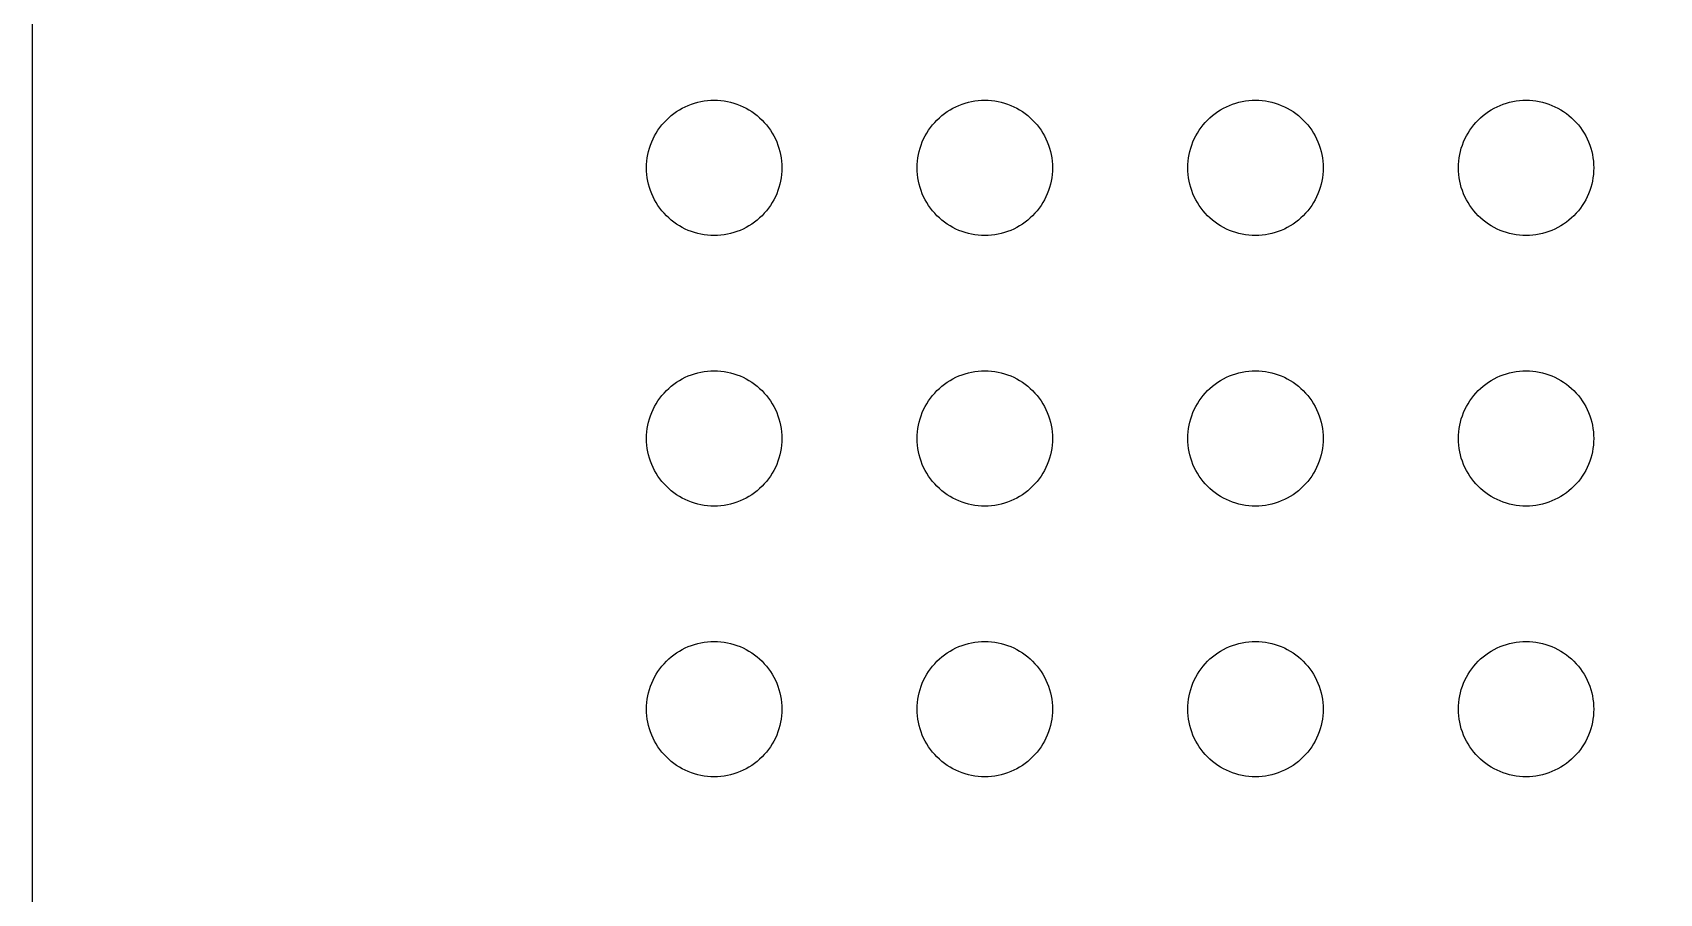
# Model space of a CAD drawing. Header units: millimetres. Extents: x 3 to 101, y 3 to 109.
# Drawn here: x 2.92 to 26.97, y 42.28 to 55 of the extents above; entities that cross this region are included whole.
import ezdxf

# ---------------------------------------------------------------- set-up
doc = ezdxf.new("R2010")
doc.units = ezdxf.units.MM
doc.layers.add('CUT', color=1, linetype='Continuous')
doc.layers.add('ENGRAVE', color=5, linetype='Continuous')

msp = doc.modelspace()

# ---------------------------------------------------------------- linework, layer by layer
at = {"layer": 'CUT'}
msp.add_lwpolyline([(97.0018, 2.925), (6.9982, 2.925), (6.6006, 2.9445), (6.205, 3.0032), (5.8171, 3.1004), (5.4405, 3.2351), (5.079, 3.4061), (4.736, 3.6117), (4.4148, 3.8499), (4.1185, 4.1185), (3.8499, 4.4148), (3.6117, 4.736), (3.4061, 5.079), (3.2351, 5.4405), (3.1004, 5.8171), (3.0032, 6.205), (2.9445, 6.6006), (2.925, 6.9982), (2.925, 105.0018)], dxfattribs=at)
at = {"layer": 'ENGRAVE'}
for points in [[(14, 53), (13.9988, 52.9509), (13.9952, 52.902), (13.9892, 52.8533), (13.9808, 52.8049), (13.97, 52.757), (13.9569, 52.7097), (13.9415, 52.6631), (13.9239, 52.6173), (13.904, 52.5724), (13.8819, 52.5286), (13.8577, 52.4859), (13.8315, 52.4444), (13.8032, 52.4043), (13.773, 52.3656), (13.741, 52.3284), (13.7071, 52.2929), (13.6716, 52.259), (13.6344, 52.227), (13.5957, 52.1968), (13.5556, 52.1685), (13.5141, 52.1423), (13.4714, 52.1181), (13.4276, 52.096), (13.3827, 52.0761), (13.3369, 52.0585), (13.2903, 52.0431), (13.243, 52.03), (13.1951, 52.0192), (13.1467, 52.0108), (13.098, 52.0048), (13.0491, 52.0012), (13, 52), (12.9509, 52.0012), (12.902, 52.0048), (12.8533, 52.0108), (12.8049, 52.0192), (12.757, 52.03), (12.7097, 52.0431), (12.6631, 52.0585), (12.6173, 52.0761), (12.5724, 52.096), (12.5286, 52.1181), (12.4859, 52.1423), (12.4444, 52.1685), (12.4043, 52.1968), (12.3656, 52.227), (12.3284, 52.259), (12.2929, 52.2929), (12.259, 52.3284), (12.227, 52.3656), (12.1968, 52.4043), (12.1685, 52.4444), (12.1423, 52.4859), (12.1181, 52.5286), (12.096, 52.5724), (12.0761, 52.6173), (12.0585, 52.6631), (12.0431, 52.7097), (12.03, 52.757), (12.0192, 52.8049), (12.0108, 52.8533), (12.0048, 52.902), (12.0012, 52.9509), (12, 53), (12.0012, 53.0491), (12.0048, 53.098), (12.0108, 53.1467), (12.0192, 53.1951), (12.03, 53.243), (12.0431, 53.2903), (12.0585, 53.3369), (12.0761, 53.3827), (12.096, 53.4276), (12.1181, 53.4714), (12.1423, 53.5141), (12.1685, 53.5556), (12.1968, 53.5957), (12.227, 53.6344), (12.259, 53.6716), (12.2929, 53.7071), (12.3284, 53.741), (12.3656, 53.773), (12.4043, 53.8032), (12.4444, 53.8315), (12.4859, 53.8577), (12.5286, 53.8819), (12.5724, 53.904), (12.6173, 53.9239), (12.6631, 53.9415), (12.7097, 53.9569), (12.757, 53.97), (12.8049, 53.9808), (12.8533, 53.9892), (12.902, 53.9952), (12.9509, 53.9988), (13, 54), (13.0491, 53.9988), (13.098, 53.9952), (13.1467, 53.9892), (13.1951, 53.9808), (13.243, 53.97), (13.2903, 53.9569), (13.3369, 53.9415), (13.3827, 53.9239), (13.4276, 53.904), (13.4714, 53.8819), (13.5141, 53.8577), (13.5556, 53.8315), (13.5957, 53.8032), (13.6344, 53.773), (13.6716, 53.741), (13.7071, 53.7071), (13.741, 53.6716), (13.773, 53.6344), (13.8032, 53.5957), (13.8315, 53.5556), (13.8577, 53.5141), (13.8819, 53.4714), (13.904, 53.4276), (13.9239, 53.3827), (13.9415, 53.3369), (13.9569, 53.2903), (13.97, 53.243), (13.9808, 53.1951), (13.9892, 53.1467), (13.9952, 53.098), (13.9988, 53.0491), (14, 53)], [(18, 53), (17.9988, 52.9509), (17.9952, 52.902), (17.9892, 52.8533), (17.9808, 52.8049), (17.97, 52.757), (17.9569, 52.7097), (17.9415, 52.6631), (17.9239, 52.6173), (17.904, 52.5724), (17.8819, 52.5286), (17.8577, 52.4859), (17.8315, 52.4444), (17.8032, 52.4043), (17.773, 52.3656), (17.741, 52.3284), (17.7071, 52.2929), (17.6716, 52.259), (17.6344, 52.227), (17.5957, 52.1968), (17.5556, 52.1685), (17.5141, 52.1423), (17.4714, 52.1181), (17.4276, 52.096), (17.3827, 52.0761), (17.3369, 52.0585), (17.2903, 52.0431), (17.243, 52.03), (17.1951, 52.0192), (17.1467, 52.0108), (17.098, 52.0048), (17.0491, 52.0012), (17, 52), (16.9509, 52.0012), (16.902, 52.0048), (16.8533, 52.0108), (16.8049, 52.0192), (16.757, 52.03), (16.7097, 52.0431), (16.6631, 52.0585), (16.6173, 52.0761), (16.5724, 52.096), (16.5286, 52.1181), (16.4859, 52.1423), (16.4444, 52.1685), (16.4043, 52.1968), (16.3656, 52.227), (16.3284, 52.259), (16.2929, 52.2929), (16.259, 52.3284), (16.227, 52.3656), (16.1968, 52.4043), (16.1685, 52.4444), (16.1423, 52.4859), (16.1181, 52.5286), (16.096, 52.5724), (16.0761, 52.6173), (16.0585, 52.6631), (16.0431, 52.7097), (16.03, 52.757), (16.0192, 52.8049), (16.0108, 52.8533), (16.0048, 52.902), (16.0012, 52.9509), (16, 53), (16.0012, 53.0491), (16.0048, 53.098), (16.0108, 53.1467), (16.0192, 53.1951), (16.03, 53.243), (16.0431, 53.2903), (16.0585, 53.3369), (16.0761, 53.3827), (16.096, 53.4276), (16.1181, 53.4714), (16.1423, 53.5141), (16.1685, 53.5556), (16.1968, 53.5957), (16.227, 53.6344), (16.259, 53.6716), (16.2929, 53.7071), (16.3284, 53.741), (16.3656, 53.773), (16.4043, 53.8032), (16.4444, 53.8315), (16.4859, 53.8577), (16.5286, 53.8819), (16.5724, 53.904), (16.6173, 53.9239), (16.6631, 53.9415), (16.7097, 53.9569), (16.757, 53.97), (16.8049, 53.9808), (16.8533, 53.9892), (16.902, 53.9952), (16.9509, 53.9988), (17, 54), (17.0491, 53.9988), (17.098, 53.9952), (17.1467, 53.9892), (17.1951, 53.9808), (17.243, 53.97), (17.2903, 53.9569), (17.3369, 53.9415), (17.3827, 53.9239), (17.4276, 53.904), (17.4714, 53.8819), (17.5141, 53.8577), (17.5556, 53.8315), (17.5957, 53.8032), (17.6344, 53.773), (17.6716, 53.741), (17.7071, 53.7071), (17.741, 53.6716), (17.773, 53.6344), (17.8032, 53.5957), (17.8315, 53.5556), (17.8577, 53.5141), (17.8819, 53.4714), (17.904, 53.4276), (17.9239, 53.3827), (17.9415, 53.3369), (17.9569, 53.2903), (17.97, 53.243), (17.9808, 53.1951), (17.9892, 53.1467), (17.9952, 53.098), (17.9988, 53.0491), (18, 53)], [(22, 53), (21.9988, 52.9509), (21.9952, 52.902), (21.9892, 52.8533), (21.9808, 52.8049), (21.97, 52.757), (21.9569, 52.7097), (21.9415, 52.6631), (21.9239, 52.6173), (21.904, 52.5724), (21.8819, 52.5286), (21.8577, 52.4859), (21.8315, 52.4444), (21.8032, 52.4043), (21.773, 52.3656), (21.741, 52.3284), (21.7071, 52.2929), (21.6716, 52.259), (21.6344, 52.227), (21.5957, 52.1968), (21.5556, 52.1685), (21.5141, 52.1423), (21.4714, 52.1181), (21.4276, 52.096), (21.3827, 52.0761), (21.3369, 52.0585), (21.2903, 52.0431), (21.243, 52.03), (21.1951, 52.0192), (21.1467, 52.0108), (21.098, 52.0048), (21.0491, 52.0012), (21, 52), (20.9509, 52.0012), (20.902, 52.0048), (20.8533, 52.0108), (20.8049, 52.0192), (20.757, 52.03), (20.7097, 52.0431), (20.6631, 52.0585), (20.6173, 52.0761), (20.5724, 52.096), (20.5286, 52.1181), (20.4859, 52.1423), (20.4444, 52.1685), (20.4043, 52.1968), (20.3656, 52.227), (20.3284, 52.259), (20.2929, 52.2929), (20.259, 52.3284), (20.227, 52.3656), (20.1968, 52.4043), (20.1685, 52.4444), (20.1423, 52.4859), (20.1181, 52.5286), (20.096, 52.5724), (20.0761, 52.6173), (20.0585, 52.6631), (20.0431, 52.7097), (20.03, 52.757), (20.0192, 52.8049), (20.0108, 52.8533), (20.0048, 52.902), (20.0012, 52.9509), (20, 53), (20.0012, 53.0491), (20.0048, 53.098), (20.0108, 53.1467), (20.0192, 53.1951), (20.03, 53.243), (20.0431, 53.2903), (20.0585, 53.3369), (20.0761, 53.3827), (20.096, 53.4276), (20.1181, 53.4714), (20.1423, 53.5141), (20.1685, 53.5556), (20.1968, 53.5957), (20.227, 53.6344), (20.259, 53.6716), (20.2929, 53.7071), (20.3284, 53.741), (20.3656, 53.773), (20.4043, 53.8032), (20.4444, 53.8315), (20.4859, 53.8577), (20.5286, 53.8819), (20.5724, 53.904), (20.6173, 53.9239), (20.6631, 53.9415), (20.7097, 53.9569), (20.757, 53.97), (20.8049, 53.9808), (20.8533, 53.9892), (20.902, 53.9952), (20.9509, 53.9988), (21, 54), (21.0491, 53.9988), (21.098, 53.9952), (21.1467, 53.9892), (21.1951, 53.9808), (21.243, 53.97), (21.2903, 53.9569), (21.3369, 53.9415), (21.3827, 53.9239), (21.4276, 53.904), (21.4714, 53.8819), (21.5141, 53.8577), (21.5556, 53.8315), (21.5957, 53.8032), (21.6344, 53.773), (21.6716, 53.741), (21.7071, 53.7071), (21.741, 53.6716), (21.773, 53.6344), (21.8032, 53.5957), (21.8315, 53.5556), (21.8577, 53.5141), (21.8819, 53.4714), (21.904, 53.4276), (21.9239, 53.3827), (21.9415, 53.3369), (21.9569, 53.2903), (21.97, 53.243), (21.9808, 53.1951), (21.9892, 53.1467), (21.9952, 53.098), (21.9988, 53.0491), (22, 53)], [(26, 53), (25.9988, 52.9509), (25.9952, 52.902), (25.9892, 52.8533), (25.9808, 52.8049), (25.97, 52.757), (25.9569, 52.7097), (25.9415, 52.6631), (25.9239, 52.6173), (25.904, 52.5724), (25.8819, 52.5286), (25.8577, 52.4859), (25.8315, 52.4444), (25.8032, 52.4043), (25.773, 52.3656), (25.741, 52.3284), (25.7071, 52.2929), (25.6716, 52.259), (25.6344, 52.227), (25.5957, 52.1968), (25.5556, 52.1685), (25.5141, 52.1423), (25.4714, 52.1181), (25.4276, 52.096), (25.3827, 52.0761), (25.3369, 52.0585), (25.2903, 52.0431), (25.243, 52.03), (25.1951, 52.0192), (25.1467, 52.0108), (25.098, 52.0048), (25.0491, 52.0012), (25, 52), (24.9509, 52.0012), (24.902, 52.0048), (24.8533, 52.0108), (24.8049, 52.0192), (24.757, 52.03), (24.7097, 52.0431), (24.6631, 52.0585), (24.6173, 52.0761), (24.5724, 52.096), (24.5286, 52.1181), (24.4859, 52.1423), (24.4444, 52.1685), (24.4043, 52.1968), (24.3656, 52.227), (24.3284, 52.259), (24.2929, 52.2929), (24.259, 52.3284), (24.227, 52.3656), (24.1968, 52.4043), (24.1685, 52.4444), (24.1423, 52.4859), (24.1181, 52.5286), (24.096, 52.5724), (24.0761, 52.6173), (24.0585, 52.6631), (24.0431, 52.7097), (24.03, 52.757), (24.0192, 52.8049), (24.0108, 52.8533), (24.0048, 52.902), (24.0012, 52.9509), (24, 53), (24.0012, 53.0491), (24.0048, 53.098), (24.0108, 53.1467), (24.0192, 53.1951), (24.03, 53.243), (24.0431, 53.2903), (24.0585, 53.3369), (24.0761, 53.3827), (24.096, 53.4276), (24.1181, 53.4714), (24.1423, 53.5141), (24.1685, 53.5556), (24.1968, 53.5957), (24.227, 53.6344), (24.259, 53.6716), (24.2929, 53.7071), (24.3284, 53.741), (24.3656, 53.773), (24.4043, 53.8032), (24.4444, 53.8315), (24.4859, 53.8577), (24.5286, 53.8819), (24.5724, 53.904), (24.6173, 53.9239), (24.6631, 53.9415), (24.7097, 53.9569), (24.757, 53.97), (24.8049, 53.9808), (24.8533, 53.9892), (24.902, 53.9952), (24.9509, 53.9988), (25, 54), (25.0491, 53.9988), (25.098, 53.9952), (25.1467, 53.9892), (25.1951, 53.9808), (25.243, 53.97), (25.2903, 53.9569), (25.3369, 53.9415), (25.3827, 53.9239), (25.4276, 53.904), (25.4714, 53.8819), (25.5141, 53.8577), (25.5556, 53.8315), (25.5957, 53.8032), (25.6344, 53.773), (25.6716, 53.741), (25.7071, 53.7071), (25.741, 53.6716), (25.773, 53.6344), (25.8032, 53.5957), (25.8315, 53.5556), (25.8577, 53.5141), (25.8819, 53.4714), (25.904, 53.4276), (25.9239, 53.3827), (25.9415, 53.3369), (25.9569, 53.2903), (25.97, 53.243), (25.9808, 53.1951), (25.9892, 53.1467), (25.9952, 53.098), (25.9988, 53.0491), (26, 53)], [(14, 49), (13.9988, 48.9509), (13.9952, 48.902), (13.9892, 48.8533), (13.9808, 48.8049), (13.97, 48.757), (13.9569, 48.7097), (13.9415, 48.6631), (13.9239, 48.6173), (13.904, 48.5724), (13.8819, 48.5286), (13.8577, 48.4859), (13.8315, 48.4444), (13.8032, 48.4043), (13.773, 48.3656), (13.741, 48.3284), (13.7071, 48.2929), (13.6716, 48.259), (13.6344, 48.227), (13.5957, 48.1968), (13.5556, 48.1685), (13.5141, 48.1423), (13.4714, 48.1181), (13.4276, 48.096), (13.3827, 48.0761), (13.3369, 48.0585), (13.2903, 48.0431), (13.243, 48.03), (13.1951, 48.0192), (13.1467, 48.0108), (13.098, 48.0048), (13.0491, 48.0012), (13, 48), (12.9509, 48.0012), (12.902, 48.0048), (12.8533, 48.0108), (12.8049, 48.0192), (12.757, 48.03), (12.7097, 48.0431), (12.6631, 48.0585), (12.6173, 48.0761), (12.5724, 48.096), (12.5286, 48.1181), (12.4859, 48.1423), (12.4444, 48.1685), (12.4043, 48.1968), (12.3656, 48.227), (12.3284, 48.259), (12.2929, 48.2929), (12.259, 48.3284), (12.227, 48.3656), (12.1968, 48.4043), (12.1685, 48.4444), (12.1423, 48.4859), (12.1181, 48.5286), (12.096, 48.5724), (12.0761, 48.6173), (12.0585, 48.6631), (12.0431, 48.7097), (12.03, 48.757), (12.0192, 48.8049), (12.0108, 48.8533), (12.0048, 48.902), (12.0012, 48.9509), (12, 49), (12.0012, 49.0491), (12.0048, 49.098), (12.0108, 49.1467), (12.0192, 49.1951), (12.03, 49.243), (12.0431, 49.2903), (12.0585, 49.3369), (12.0761, 49.3827), (12.096, 49.4276), (12.1181, 49.4714), (12.1423, 49.5141), (12.1685, 49.5556), (12.1968, 49.5957), (12.227, 49.6344), (12.259, 49.6716), (12.2929, 49.7071), (12.3284, 49.741), (12.3656, 49.773), (12.4043, 49.8032), (12.4444, 49.8315), (12.4859, 49.8577), (12.5286, 49.8819), (12.5724, 49.904), (12.6173, 49.9239), (12.6631, 49.9415), (12.7097, 49.9569), (12.757, 49.97), (12.8049, 49.9808), (12.8533, 49.9892), (12.902, 49.9952), (12.9509, 49.9988), (13, 50), (13.0491, 49.9988), (13.098, 49.9952), (13.1467, 49.9892), (13.1951, 49.9808), (13.243, 49.97), (13.2903, 49.9569), (13.3369, 49.9415), (13.3827, 49.9239), (13.4276, 49.904), (13.4714, 49.8819), (13.5141, 49.8577), (13.5556, 49.8315), (13.5957, 49.8032), (13.6344, 49.773), (13.6716, 49.741), (13.7071, 49.7071), (13.741, 49.6716), (13.773, 49.6344), (13.8032, 49.5957), (13.8315, 49.5556), (13.8577, 49.5141), (13.8819, 49.4714), (13.904, 49.4276), (13.9239, 49.3827), (13.9415, 49.3369), (13.9569, 49.2903), (13.97, 49.243), (13.9808, 49.1951), (13.9892, 49.1467), (13.9952, 49.098), (13.9988, 49.0491), (14, 49)], [(18, 49), (17.9988, 48.9509), (17.9952, 48.902), (17.9892, 48.8533), (17.9808, 48.8049), (17.97, 48.757), (17.9569, 48.7097), (17.9415, 48.6631), (17.9239, 48.6173), (17.904, 48.5724), (17.8819, 48.5286), (17.8577, 48.4859), (17.8315, 48.4444), (17.8032, 48.4043), (17.773, 48.3656), (17.741, 48.3284), (17.7071, 48.2929), (17.6716, 48.259), (17.6344, 48.227), (17.5957, 48.1968), (17.5556, 48.1685), (17.5141, 48.1423), (17.4714, 48.1181), (17.4276, 48.096), (17.3827, 48.0761), (17.3369, 48.0585), (17.2903, 48.0431), (17.243, 48.03), (17.1951, 48.0192), (17.1467, 48.0108), (17.098, 48.0048), (17.0491, 48.0012), (17, 48), (16.9509, 48.0012), (16.902, 48.0048), (16.8533, 48.0108), (16.8049, 48.0192), (16.757, 48.03), (16.7097, 48.0431), (16.6631, 48.0585), (16.6173, 48.0761), (16.5724, 48.096), (16.5286, 48.1181), (16.4859, 48.1423), (16.4444, 48.1685), (16.4043, 48.1968), (16.3656, 48.227), (16.3284, 48.259), (16.2929, 48.2929), (16.259, 48.3284), (16.227, 48.3656), (16.1968, 48.4043), (16.1685, 48.4444), (16.1423, 48.4859), (16.1181, 48.5286), (16.096, 48.5724), (16.0761, 48.6173), (16.0585, 48.6631), (16.0431, 48.7097), (16.03, 48.757), (16.0192, 48.8049), (16.0108, 48.8533), (16.0048, 48.902), (16.0012, 48.9509), (16, 49), (16.0012, 49.0491), (16.0048, 49.098), (16.0108, 49.1467), (16.0192, 49.1951), (16.03, 49.243), (16.0431, 49.2903), (16.0585, 49.3369), (16.0761, 49.3827), (16.096, 49.4276), (16.1181, 49.4714), (16.1423, 49.5141), (16.1685, 49.5556), (16.1968, 49.5957), (16.227, 49.6344), (16.259, 49.6716), (16.2929, 49.7071), (16.3284, 49.741), (16.3656, 49.773), (16.4043, 49.8032), (16.4444, 49.8315), (16.4859, 49.8577), (16.5286, 49.8819), (16.5724, 49.904), (16.6173, 49.9239), (16.6631, 49.9415), (16.7097, 49.9569), (16.757, 49.97), (16.8049, 49.9808), (16.8533, 49.9892), (16.902, 49.9952), (16.9509, 49.9988), (17, 50), (17.0491, 49.9988), (17.098, 49.9952), (17.1467, 49.9892), (17.1951, 49.9808), (17.243, 49.97), (17.2903, 49.9569), (17.3369, 49.9415), (17.3827, 49.9239), (17.4276, 49.904), (17.4714, 49.8819), (17.5141, 49.8577), (17.5556, 49.8315), (17.5957, 49.8032), (17.6344, 49.773), (17.6716, 49.741), (17.7071, 49.7071), (17.741, 49.6716), (17.773, 49.6344), (17.8032, 49.5957), (17.8315, 49.5556), (17.8577, 49.5141), (17.8819, 49.4714), (17.904, 49.4276), (17.9239, 49.3827), (17.9415, 49.3369), (17.9569, 49.2903), (17.97, 49.243), (17.9808, 49.1951), (17.9892, 49.1467), (17.9952, 49.098), (17.9988, 49.0491), (18, 49)], [(22, 49), (21.9988, 48.9509), (21.9952, 48.902), (21.9892, 48.8533), (21.9808, 48.8049), (21.97, 48.757), (21.9569, 48.7097), (21.9415, 48.6631), (21.9239, 48.6173), (21.904, 48.5724), (21.8819, 48.5286), (21.8577, 48.4859), (21.8315, 48.4444), (21.8032, 48.4043), (21.773, 48.3656), (21.741, 48.3284), (21.7071, 48.2929), (21.6716, 48.259), (21.6344, 48.227), (21.5957, 48.1968), (21.5556, 48.1685), (21.5141, 48.1423), (21.4714, 48.1181), (21.4276, 48.096), (21.3827, 48.0761), (21.3369, 48.0585), (21.2903, 48.0431), (21.243, 48.03), (21.1951, 48.0192), (21.1467, 48.0108), (21.098, 48.0048), (21.0491, 48.0012), (21, 48), (20.9509, 48.0012), (20.902, 48.0048), (20.8533, 48.0108), (20.8049, 48.0192), (20.757, 48.03), (20.7097, 48.0431), (20.6631, 48.0585), (20.6173, 48.0761), (20.5724, 48.096), (20.5286, 48.1181), (20.4859, 48.1423), (20.4444, 48.1685), (20.4043, 48.1968), (20.3656, 48.227), (20.3284, 48.259), (20.2929, 48.2929), (20.259, 48.3284), (20.227, 48.3656), (20.1968, 48.4043), (20.1685, 48.4444), (20.1423, 48.4859), (20.1181, 48.5286), (20.096, 48.5724), (20.0761, 48.6173), (20.0585, 48.6631), (20.0431, 48.7097), (20.03, 48.757), (20.0192, 48.8049), (20.0108, 48.8533), (20.0048, 48.902), (20.0012, 48.9509), (20, 49), (20.0012, 49.0491), (20.0048, 49.098), (20.0108, 49.1467), (20.0192, 49.1951), (20.03, 49.243), (20.0431, 49.2903), (20.0585, 49.3369), (20.0761, 49.3827), (20.096, 49.4276), (20.1181, 49.4714), (20.1423, 49.5141), (20.1685, 49.5556), (20.1968, 49.5957), (20.227, 49.6344), (20.259, 49.6716), (20.2929, 49.7071), (20.3284, 49.741), (20.3656, 49.773), (20.4043, 49.8032), (20.4444, 49.8315), (20.4859, 49.8577), (20.5286, 49.8819), (20.5724, 49.904), (20.6173, 49.9239), (20.6631, 49.9415), (20.7097, 49.9569), (20.757, 49.97), (20.8049, 49.9808), (20.8533, 49.9892), (20.902, 49.9952), (20.9509, 49.9988), (21, 50), (21.0491, 49.9988), (21.098, 49.9952), (21.1467, 49.9892), (21.1951, 49.9808), (21.243, 49.97), (21.2903, 49.9569), (21.3369, 49.9415), (21.3827, 49.9239), (21.4276, 49.904), (21.4714, 49.8819), (21.5141, 49.8577), (21.5556, 49.8315), (21.5957, 49.8032), (21.6344, 49.773), (21.6716, 49.741), (21.7071, 49.7071), (21.741, 49.6716), (21.773, 49.6344), (21.8032, 49.5957), (21.8315, 49.5556), (21.8577, 49.5141), (21.8819, 49.4714), (21.904, 49.4276), (21.9239, 49.3827), (21.9415, 49.3369), (21.9569, 49.2903), (21.97, 49.243), (21.9808, 49.1951), (21.9892, 49.1467), (21.9952, 49.098), (21.9988, 49.0491), (22, 49)], [(26, 49), (25.9988, 48.9509), (25.9952, 48.902), (25.9892, 48.8533), (25.9808, 48.8049), (25.97, 48.757), (25.9569, 48.7097), (25.9415, 48.6631), (25.9239, 48.6173), (25.904, 48.5724), (25.8819, 48.5286), (25.8577, 48.4859), (25.8315, 48.4444), (25.8032, 48.4043), (25.773, 48.3656), (25.741, 48.3284), (25.7071, 48.2929), (25.6716, 48.259), (25.6344, 48.227), (25.5957, 48.1968), (25.5556, 48.1685), (25.5141, 48.1423), (25.4714, 48.1181), (25.4276, 48.096), (25.3827, 48.0761), (25.3369, 48.0585), (25.2903, 48.0431), (25.243, 48.03), (25.1951, 48.0192), (25.1467, 48.0108), (25.098, 48.0048), (25.0491, 48.0012), (25, 48), (24.9509, 48.0012), (24.902, 48.0048), (24.8533, 48.0108), (24.8049, 48.0192), (24.757, 48.03), (24.7097, 48.0431), (24.6631, 48.0585), (24.6173, 48.0761), (24.5724, 48.096), (24.5286, 48.1181), (24.4859, 48.1423), (24.4444, 48.1685), (24.4043, 48.1968), (24.3656, 48.227), (24.3284, 48.259), (24.2929, 48.2929), (24.259, 48.3284), (24.227, 48.3656), (24.1968, 48.4043), (24.1685, 48.4444), (24.1423, 48.4859), (24.1181, 48.5286), (24.096, 48.5724), (24.0761, 48.6173), (24.0585, 48.6631), (24.0431, 48.7097), (24.03, 48.757), (24.0192, 48.8049), (24.0108, 48.8533), (24.0048, 48.902), (24.0012, 48.9509), (24, 49), (24.0012, 49.0491), (24.0048, 49.098), (24.0108, 49.1467), (24.0192, 49.1951), (24.03, 49.243), (24.0431, 49.2903), (24.0585, 49.3369), (24.0761, 49.3827), (24.096, 49.4276), (24.1181, 49.4714), (24.1423, 49.5141), (24.1685, 49.5556), (24.1968, 49.5957), (24.227, 49.6344), (24.259, 49.6716), (24.2929, 49.7071), (24.3284, 49.741), (24.3656, 49.773), (24.4043, 49.8032), (24.4444, 49.8315), (24.4859, 49.8577), (24.5286, 49.8819), (24.5724, 49.904), (24.6173, 49.9239), (24.6631, 49.9415), (24.7097, 49.9569), (24.757, 49.97), (24.8049, 49.9808), (24.8533, 49.9892), (24.902, 49.9952), (24.9509, 49.9988), (25, 50), (25.0491, 49.9988), (25.098, 49.9952), (25.1467, 49.9892), (25.1951, 49.9808), (25.243, 49.97), (25.2903, 49.9569), (25.3369, 49.9415), (25.3827, 49.9239), (25.4276, 49.904), (25.4714, 49.8819), (25.5141, 49.8577), (25.5556, 49.8315), (25.5957, 49.8032), (25.6344, 49.773), (25.6716, 49.741), (25.7071, 49.7071), (25.741, 49.6716), (25.773, 49.6344), (25.8032, 49.5957), (25.8315, 49.5556), (25.8577, 49.5141), (25.8819, 49.4714), (25.904, 49.4276), (25.9239, 49.3827), (25.9415, 49.3369), (25.9569, 49.2903), (25.97, 49.243), (25.9808, 49.1951), (25.9892, 49.1467), (25.9952, 49.098), (25.9988, 49.0491), (26, 49)], [(14, 45), (13.9988, 44.9509), (13.9952, 44.902), (13.9892, 44.8533), (13.9808, 44.8049), (13.97, 44.757), (13.9569, 44.7097), (13.9415, 44.6631), (13.9239, 44.6173), (13.904, 44.5724), (13.8819, 44.5286), (13.8577, 44.4859), (13.8315, 44.4444), (13.8032, 44.4043), (13.773, 44.3656), (13.741, 44.3284), (13.7071, 44.2929), (13.6716, 44.259), (13.6344, 44.227), (13.5957, 44.1968), (13.5556, 44.1685), (13.5141, 44.1423), (13.4714, 44.1181), (13.4276, 44.096), (13.3827, 44.0761), (13.3369, 44.0585), (13.2903, 44.0431), (13.243, 44.03), (13.1951, 44.0192), (13.1467, 44.0108), (13.098, 44.0048), (13.0491, 44.0012), (13, 44), (12.9509, 44.0012), (12.902, 44.0048), (12.8533, 44.0108), (12.8049, 44.0192), (12.757, 44.03), (12.7097, 44.0431), (12.6631, 44.0585), (12.6173, 44.0761), (12.5724, 44.096), (12.5286, 44.1181), (12.4859, 44.1423), (12.4444, 44.1685), (12.4043, 44.1968), (12.3656, 44.227), (12.3284, 44.259), (12.2929, 44.2929), (12.259, 44.3284), (12.227, 44.3656), (12.1968, 44.4043), (12.1685, 44.4444), (12.1423, 44.4859), (12.1181, 44.5286), (12.096, 44.5724), (12.0761, 44.6173), (12.0585, 44.6631), (12.0431, 44.7097), (12.03, 44.757), (12.0192, 44.8049), (12.0108, 44.8533), (12.0048, 44.902), (12.0012, 44.9509), (12, 45), (12.0012, 45.0491), (12.0048, 45.098), (12.0108, 45.1467), (12.0192, 45.1951), (12.03, 45.243), (12.0431, 45.2903), (12.0585, 45.3369), (12.0761, 45.3827), (12.096, 45.4276), (12.1181, 45.4714), (12.1423, 45.5141), (12.1685, 45.5556), (12.1968, 45.5957), (12.227, 45.6344), (12.259, 45.6716), (12.2929, 45.7071), (12.3284, 45.741), (12.3656, 45.773), (12.4043, 45.8032), (12.4444, 45.8315), (12.4859, 45.8577), (12.5286, 45.8819), (12.5724, 45.904), (12.6173, 45.9239), (12.6631, 45.9415), (12.7097, 45.9569), (12.757, 45.97), (12.8049, 45.9808), (12.8533, 45.9892), (12.902, 45.9952), (12.9509, 45.9988), (13, 46), (13.0491, 45.9988), (13.098, 45.9952), (13.1467, 45.9892), (13.1951, 45.9808), (13.243, 45.97), (13.2903, 45.9569), (13.3369, 45.9415), (13.3827, 45.9239), (13.4276, 45.904), (13.4714, 45.8819), (13.5141, 45.8577), (13.5556, 45.8315), (13.5957, 45.8032), (13.6344, 45.773), (13.6716, 45.741), (13.7071, 45.7071), (13.741, 45.6716), (13.773, 45.6344), (13.8032, 45.5957), (13.8315, 45.5556), (13.8577, 45.5141), (13.8819, 45.4714), (13.904, 45.4276), (13.9239, 45.3827), (13.9415, 45.3369), (13.9569, 45.2903), (13.97, 45.243), (13.9808, 45.1951), (13.9892, 45.1467), (13.9952, 45.098), (13.9988, 45.0491), (14, 45)], [(18, 45), (17.9988, 44.9509), (17.9952, 44.902), (17.9892, 44.8533), (17.9808, 44.8049), (17.97, 44.757), (17.9569, 44.7097), (17.9415, 44.6631), (17.9239, 44.6173), (17.904, 44.5724), (17.8819, 44.5286), (17.8577, 44.4859), (17.8315, 44.4444), (17.8032, 44.4043), (17.773, 44.3656), (17.741, 44.3284), (17.7071, 44.2929), (17.6716, 44.259), (17.6344, 44.227), (17.5957, 44.1968), (17.5556, 44.1685), (17.5141, 44.1423), (17.4714, 44.1181), (17.4276, 44.096), (17.3827, 44.0761), (17.3369, 44.0585), (17.2903, 44.0431), (17.243, 44.03), (17.1951, 44.0192), (17.1467, 44.0108), (17.098, 44.0048), (17.0491, 44.0012), (17, 44), (16.9509, 44.0012), (16.902, 44.0048), (16.8533, 44.0108), (16.8049, 44.0192), (16.757, 44.03), (16.7097, 44.0431), (16.6631, 44.0585), (16.6173, 44.0761), (16.5724, 44.096), (16.5286, 44.1181), (16.4859, 44.1423), (16.4444, 44.1685), (16.4043, 44.1968), (16.3656, 44.227), (16.3284, 44.259), (16.2929, 44.2929), (16.259, 44.3284), (16.227, 44.3656), (16.1968, 44.4043), (16.1685, 44.4444), (16.1423, 44.4859), (16.1181, 44.5286), (16.096, 44.5724), (16.0761, 44.6173), (16.0585, 44.6631), (16.0431, 44.7097), (16.03, 44.757), (16.0192, 44.8049), (16.0108, 44.8533), (16.0048, 44.902), (16.0012, 44.9509), (16, 45), (16.0012, 45.0491), (16.0048, 45.098), (16.0108, 45.1467), (16.0192, 45.1951), (16.03, 45.243), (16.0431, 45.2903), (16.0585, 45.3369), (16.0761, 45.3827), (16.096, 45.4276), (16.1181, 45.4714), (16.1423, 45.5141), (16.1685, 45.5556), (16.1968, 45.5957), (16.227, 45.6344), (16.259, 45.6716), (16.2929, 45.7071), (16.3284, 45.741), (16.3656, 45.773), (16.4043, 45.8032), (16.4444, 45.8315), (16.4859, 45.8577), (16.5286, 45.8819), (16.5724, 45.904), (16.6173, 45.9239), (16.6631, 45.9415), (16.7097, 45.9569), (16.757, 45.97), (16.8049, 45.9808), (16.8533, 45.9892), (16.902, 45.9952), (16.9509, 45.9988), (17, 46), (17.0491, 45.9988), (17.098, 45.9952), (17.1467, 45.9892), (17.1951, 45.9808), (17.243, 45.97), (17.2903, 45.9569), (17.3369, 45.9415), (17.3827, 45.9239), (17.4276, 45.904), (17.4714, 45.8819), (17.5141, 45.8577), (17.5556, 45.8315), (17.5957, 45.8032), (17.6344, 45.773), (17.6716, 45.741), (17.7071, 45.7071), (17.741, 45.6716), (17.773, 45.6344), (17.8032, 45.5957), (17.8315, 45.5556), (17.8577, 45.5141), (17.8819, 45.4714), (17.904, 45.4276), (17.9239, 45.3827), (17.9415, 45.3369), (17.9569, 45.2903), (17.97, 45.243), (17.9808, 45.1951), (17.9892, 45.1467), (17.9952, 45.098), (17.9988, 45.0491), (18, 45)], [(22, 45), (21.9988, 44.9509), (21.9952, 44.902), (21.9892, 44.8533), (21.9808, 44.8049), (21.97, 44.757), (21.9569, 44.7097), (21.9415, 44.6631), (21.9239, 44.6173), (21.904, 44.5724), (21.8819, 44.5286), (21.8577, 44.4859), (21.8315, 44.4444), (21.8032, 44.4043), (21.773, 44.3656), (21.741, 44.3284), (21.7071, 44.2929), (21.6716, 44.259), (21.6344, 44.227), (21.5957, 44.1968), (21.5556, 44.1685), (21.5141, 44.1423), (21.4714, 44.1181), (21.4276, 44.096), (21.3827, 44.0761), (21.3369, 44.0585), (21.2903, 44.0431), (21.243, 44.03), (21.1951, 44.0192), (21.1467, 44.0108), (21.098, 44.0048), (21.0491, 44.0012), (21, 44), (20.9509, 44.0012), (20.902, 44.0048), (20.8533, 44.0108), (20.8049, 44.0192), (20.757, 44.03), (20.7097, 44.0431), (20.6631, 44.0585), (20.6173, 44.0761), (20.5724, 44.096), (20.5286, 44.1181), (20.4859, 44.1423), (20.4444, 44.1685), (20.4043, 44.1968), (20.3656, 44.227), (20.3284, 44.259), (20.2929, 44.2929), (20.259, 44.3284), (20.227, 44.3656), (20.1968, 44.4043), (20.1685, 44.4444), (20.1423, 44.4859), (20.1181, 44.5286), (20.096, 44.5724), (20.0761, 44.6173), (20.0585, 44.6631), (20.0431, 44.7097), (20.03, 44.757), (20.0192, 44.8049), (20.0108, 44.8533), (20.0048, 44.902), (20.0012, 44.9509), (20, 45), (20.0012, 45.0491), (20.0048, 45.098), (20.0108, 45.1467), (20.0192, 45.1951), (20.03, 45.243), (20.0431, 45.2903), (20.0585, 45.3369), (20.0761, 45.3827), (20.096, 45.4276), (20.1181, 45.4714), (20.1423, 45.5141), (20.1685, 45.5556), (20.1968, 45.5957), (20.227, 45.6344), (20.259, 45.6716), (20.2929, 45.7071), (20.3284, 45.741), (20.3656, 45.773), (20.4043, 45.8032), (20.4444, 45.8315), (20.4859, 45.8577), (20.5286, 45.8819), (20.5724, 45.904), (20.6173, 45.9239), (20.6631, 45.9415), (20.7097, 45.9569), (20.757, 45.97), (20.8049, 45.9808), (20.8533, 45.9892), (20.902, 45.9952), (20.9509, 45.9988), (21, 46), (21.0491, 45.9988), (21.098, 45.9952), (21.1467, 45.9892), (21.1951, 45.9808), (21.243, 45.97), (21.2903, 45.9569), (21.3369, 45.9415), (21.3827, 45.9239), (21.4276, 45.904), (21.4714, 45.8819), (21.5141, 45.8577), (21.5556, 45.8315), (21.5957, 45.8032), (21.6344, 45.773), (21.6716, 45.741), (21.7071, 45.7071), (21.741, 45.6716), (21.773, 45.6344), (21.8032, 45.5957), (21.8315, 45.5556), (21.8577, 45.5141), (21.8819, 45.4714), (21.904, 45.4276), (21.9239, 45.3827), (21.9415, 45.3369), (21.9569, 45.2903), (21.97, 45.243), (21.9808, 45.1951), (21.9892, 45.1467), (21.9952, 45.098), (21.9988, 45.0491), (22, 45)], [(26, 45), (25.9988, 44.9509), (25.9952, 44.902), (25.9892, 44.8533), (25.9808, 44.8049), (25.97, 44.757), (25.9569, 44.7097), (25.9415, 44.6631), (25.9239, 44.6173), (25.904, 44.5724), (25.8819, 44.5286), (25.8577, 44.4859), (25.8315, 44.4444), (25.8032, 44.4043), (25.773, 44.3656), (25.741, 44.3284), (25.7071, 44.2929), (25.6716, 44.259), (25.6344, 44.227), (25.5957, 44.1968), (25.5556, 44.1685), (25.5141, 44.1423), (25.4714, 44.1181), (25.4276, 44.096), (25.3827, 44.0761), (25.3369, 44.0585), (25.2903, 44.0431), (25.243, 44.03), (25.1951, 44.0192), (25.1467, 44.0108), (25.098, 44.0048), (25.0491, 44.0012), (25, 44), (24.9509, 44.0012), (24.902, 44.0048), (24.8533, 44.0108), (24.8049, 44.0192), (24.757, 44.03), (24.7097, 44.0431), (24.6631, 44.0585), (24.6173, 44.0761), (24.5724, 44.096), (24.5286, 44.1181), (24.4859, 44.1423), (24.4444, 44.1685), (24.4043, 44.1968), (24.3656, 44.227), (24.3284, 44.259), (24.2929, 44.2929), (24.259, 44.3284), (24.227, 44.3656), (24.1968, 44.4043), (24.1685, 44.4444), (24.1423, 44.4859), (24.1181, 44.5286), (24.096, 44.5724), (24.0761, 44.6173), (24.0585, 44.6631), (24.0431, 44.7097), (24.03, 44.757), (24.0192, 44.8049), (24.0108, 44.8533), (24.0048, 44.902), (24.0012, 44.9509), (24, 45), (24.0012, 45.0491), (24.0048, 45.098), (24.0108, 45.1467), (24.0192, 45.1951), (24.03, 45.243), (24.0431, 45.2903), (24.0585, 45.3369), (24.0761, 45.3827), (24.096, 45.4276), (24.1181, 45.4714), (24.1423, 45.5141), (24.1685, 45.5556), (24.1968, 45.5957), (24.227, 45.6344), (24.259, 45.6716), (24.2929, 45.7071), (24.3284, 45.741), (24.3656, 45.773), (24.4043, 45.8032), (24.4444, 45.8315), (24.4859, 45.8577), (24.5286, 45.8819), (24.5724, 45.904), (24.6173, 45.9239), (24.6631, 45.9415), (24.7097, 45.9569), (24.757, 45.97), (24.8049, 45.9808), (24.8533, 45.9892), (24.902, 45.9952), (24.9509, 45.9988), (25, 46), (25.0491, 45.9988), (25.098, 45.9952), (25.1467, 45.9892), (25.1951, 45.9808), (25.243, 45.97), (25.2903, 45.9569), (25.3369, 45.9415), (25.3827, 45.9239), (25.4276, 45.904), (25.4714, 45.8819), (25.5141, 45.8577), (25.5556, 45.8315), (25.5957, 45.8032), (25.6344, 45.773), (25.6716, 45.741), (25.7071, 45.7071), (25.741, 45.6716), (25.773, 45.6344), (25.8032, 45.5957), (25.8315, 45.5556), (25.8577, 45.5141), (25.8819, 45.4714), (25.904, 45.4276), (25.9239, 45.3827), (25.9415, 45.3369), (25.9569, 45.2903), (25.97, 45.243), (25.9808, 45.1951), (25.9892, 45.1467), (25.9952, 45.098), (25.9988, 45.0491), (26, 45)]]:
    msp.add_lwpolyline(points, close=True, dxfattribs=at)

doc.saveas('drawing.dxf')
